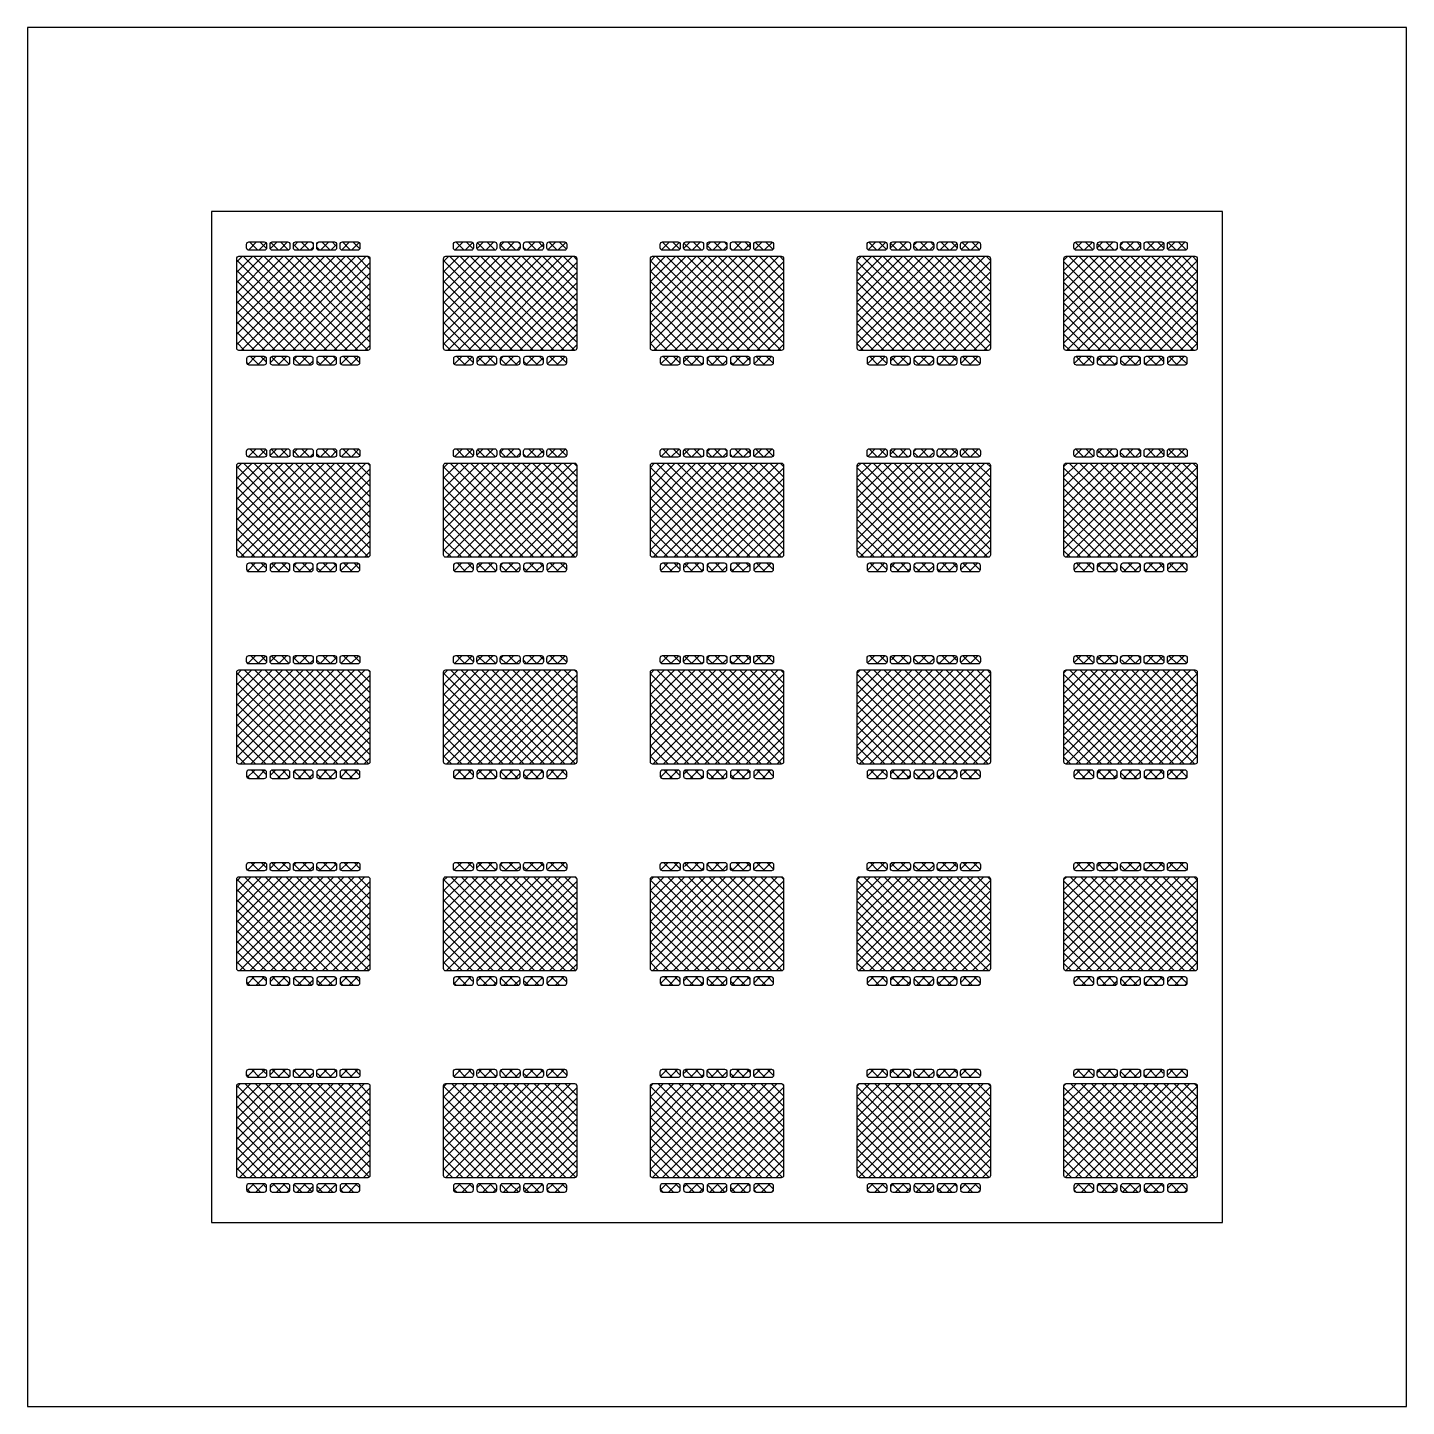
# Model space of a CAD drawing. Header units: millimetres. Extents: x 2382 to 2682, y 1385 to 1685.
import ezdxf

# ---------------------------------------------------------------- set-up
doc = ezdxf.new("R2010")
doc.units = ezdxf.units.MM
for name, color, linetype in [('Layer1', 82, 'Continuous'), ('TC-etch-lines', 1, 'Continuous'), ('TC-etch-lines-chemical', 1, 'Continuous')]:
    doc.layers.add(name, color=color, linetype=linetype)

# ---------------------------------------------------------------- blocks, each defined once
blk = doc.blocks.new('*U41')
at = {"layer": 'TC-etch-lines'}
h = blk.add_hatch(dxfattribs=at)
h.set_pattern_fill('ANSI37', color=256, scale=0.5)
h.set_pattern_definition([(45, (-2326.875, -2020.319), (-1.122532, 1.122532), []), (135, (-2326.875, -2020.319), (-1.122532, -1.122532), [])])
h.paths.add_polyline_path([(-14, 10.25, 0.414214), (-14.5, 9.75), (-14.5, -9.75, 0.414214), (-14, -10.25), (14, -10.25, 0.414214), (14.5, -9.75), (14.5, 9.75, 0.414214), (14, 10.25)])
h.paths.add_polyline_path([(-8.49, 11.56, 0.720759), (-8.19, 12.46, 0.720759), (-8.49, 13.36), (-11.83, 13.36, 0.720759), (-12.13, 12.46, 0.720759), (-11.83, 11.56)])
h.paths.add_polyline_path([(-6.75, 13.36, 0.720759), (-7.05, 12.46, 0.720759), (-6.75, 11.56), (-3.41, 11.56, 0.720759), (-3.11, 12.46, 0.720759), (-3.41, 13.36)])
h.paths.add_polyline_path([(-1.67, 13.36, 0.720759), (-1.97, 12.46, 0.720759), (-1.67, 11.56), (1.67, 11.56, 0.720759), (1.97, 12.46, 0.720759), (1.67, 13.36)])
h.paths.add_polyline_path([(3.41, 13.36, 0.720759), (3.11, 12.46, 0.720759), (3.41, 11.56), (6.75, 11.56, 0.720759), (7.05, 12.46, 0.720759), (6.75, 13.36)])
h.paths.add_polyline_path([(11.83, 13.36), (8.49, 13.36, 0.720759), (8.19, 12.46, 0.720759), (8.49, 11.56), (11.83, 11.56, 0.720759), (12.13, 12.46, 0.720759)])
h.paths.add_polyline_path([(-8.49, -13.36, 0.720759), (-8.19, -12.46, 0.720759), (-8.49, -11.56), (-11.83, -11.56, 0.720759), (-12.13, -12.46, 0.720759), (-11.83, -13.36)])
h.paths.add_polyline_path([(-3.41, -13.36, 0.720759), (-3.11, -12.46, 0.720759), (-3.41, -11.56), (-6.75, -11.56, 0.720759), (-7.05, -12.46, 0.720759), (-6.75, -13.36)])
h.paths.add_polyline_path([(-1.67, -11.56, 0.720759), (-1.97, -12.46, 0.720759), (-1.67, -13.36), (1.67, -13.36, 0.720759), (1.97, -12.46, 0.720759), (1.67, -11.56)])
h.paths.add_polyline_path([(3.41, -11.56, 0.720759), (3.11, -12.46, 0.720759), (3.41, -13.36), (6.75, -13.36, 0.720759), (7.05, -12.46, 0.720759), (6.75, -11.56)])
h.paths.add_polyline_path([(8.19, -12.46, 0.720759), (8.49, -13.36), (11.83, -13.36, 0.720759), (12.13, -12.46, 0.720759), (11.83, -11.56), (8.49, -11.56, 0.720759)])
at = {"layer": 'TC-etch-lines-chemical'}
for points in [[(-11.83, 13.36), (-8.49, 13.36, -0.414214), (-7.99, 12.86), (-7.99, 12.06, -0.414214), (-8.49, 11.56), (-11.83, 11.56, -0.414214), (-12.33, 12.06), (-12.33, 12.86, -0.414214)], [(-6.75, 13.36), (-3.41, 13.36, -0.414214), (-2.91, 12.86), (-2.91, 12.06, -0.414214), (-3.41, 11.56), (-6.75, 11.56, -0.414214), (-7.25, 12.06), (-7.25, 12.86, -0.414214)], [(-1.67, 13.36), (1.67, 13.36, -0.414214), (2.17, 12.86), (2.17, 12.06, -0.414214), (1.67, 11.56), (-1.67, 11.56, -0.414214), (-2.17, 12.06), (-2.17, 12.86, -0.414214)], [(3.41, 13.36), (6.75, 13.36, -0.414214), (7.25, 12.86), (7.25, 12.06, -0.414214), (6.75, 11.56), (3.41, 11.56, -0.414214), (2.91, 12.06), (2.91, 12.86, -0.414214)], [(8.49, 13.36), (11.83, 13.36, -0.414214), (12.33, 12.86), (12.33, 12.06, -0.414214), (11.83, 11.56), (8.49, 11.56, -0.414214), (7.99, 12.06), (7.99, 12.86, -0.414214)], [(-14, 10.25), (14, 10.25, -0.414214), (14.5, 9.75), (14.5, -9.75, -0.414214), (14, -10.25), (-14, -10.25, -0.414214), (-14.5, -9.75), (-14.5, 9.75, -0.414214)], [(-11.83, -13.36), (-8.49, -13.36, 0.414214), (-7.99, -12.86), (-7.99, -12.06, 0.414214), (-8.49, -11.56), (-11.83, -11.56, 0.414214), (-12.33, -12.06), (-12.33, -12.86, 0.414214)], [(-6.75, -13.36), (-3.41, -13.36, 0.414214), (-2.91, -12.86), (-2.91, -12.06, 0.414214), (-3.41, -11.56), (-6.75, -11.56, 0.414214), (-7.25, -12.06), (-7.25, -12.86, 0.414214)], [(-1.67, -13.36), (1.67, -13.36, 0.414214), (2.17, -12.86), (2.17, -12.06, 0.414214), (1.67, -11.56), (-1.67, -11.56, 0.414214), (-2.17, -12.06), (-2.17, -12.86, 0.414214)], [(3.41, -13.36), (6.75, -13.36, 0.414214), (7.25, -12.86), (7.25, -12.06, 0.414214), (6.75, -11.56), (3.41, -11.56, 0.414214), (2.91, -12.06), (2.91, -12.86, 0.414214)], [(8.49, -13.36), (11.83, -13.36, 0.414214), (12.33, -12.86), (12.33, -12.06, 0.414214), (11.83, -11.56), (8.49, -11.56, 0.414214), (7.99, -12.06), (7.99, -12.86, 0.414214)]]:
    blk.add_lwpolyline(points, format="xyb", close=True, dxfattribs=at)
blk = doc.blocks.new('*U42')
at = {"color": 0, "linetype": 'ByBlock', "lineweight": -2, "transparency": 16777216}
for p in [(0, 180), (45, 180), (90, 180), (135, 180), (180, 180), (0, 135), (45, 135), (90, 135), (135, 135), (180, 135), (0, 90), (45, 90), (90, 90), (135, 90), (180, 90), (0, 45), (45, 45), (90, 45), (135, 45), (180, 45), (0, 0), (45, 0), (90, 0), (135, 0), (180, 0)]:
    blk.add_blockref('*U41', p, dxfattribs=at)

msp = doc.modelspace()

# ---------------------------------------------------------------- linework, layer by layer
msp.add_lwpolyline([(2682.47, 1685.43), (2382.47, 1685.43), (2382.47, 1385.43), (2682.47, 1385.43)], close=True)
at = {"layer": 'Layer1'}
msp.add_lwpolyline([(2422.47, 1425.43), (2642.47, 1425.43), (2642.47, 1645.43), (2422.47, 1645.43)], close=True, dxfattribs=at)

# ---------------------------------------------------------------- block references
msp.add_blockref('*U42', (2442.47, 1445.43))

doc.saveas('drawing.dxf')
